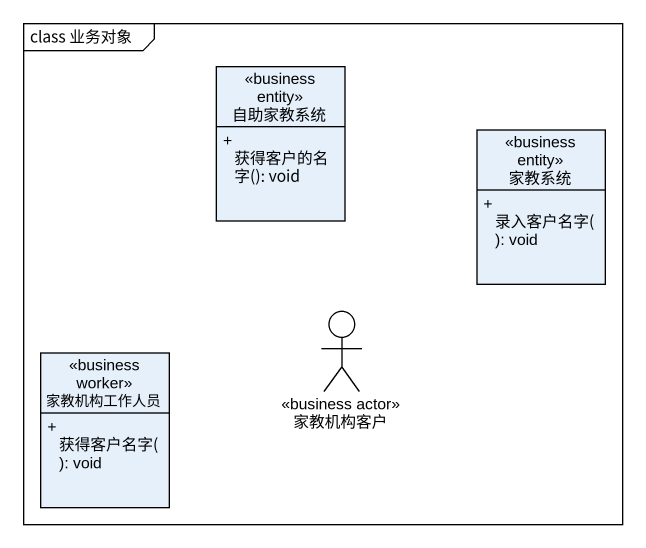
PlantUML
@startuml
mainframe class 业务对象
allowmixing
hide circle
hide empty members
skinparam classAttributeIconSize 0
class 自助家教系统 <<business entity>> {
  + 获得客户的名字(): void
}
class 家教系统 <<business entity>> {
  + 录入客户名字(): void
}
actor 家教机构客户 <<business actor>>
class 家教机构工作人员 <<business worker>> {
  + 获得客户名字(): void
}
@enduml
